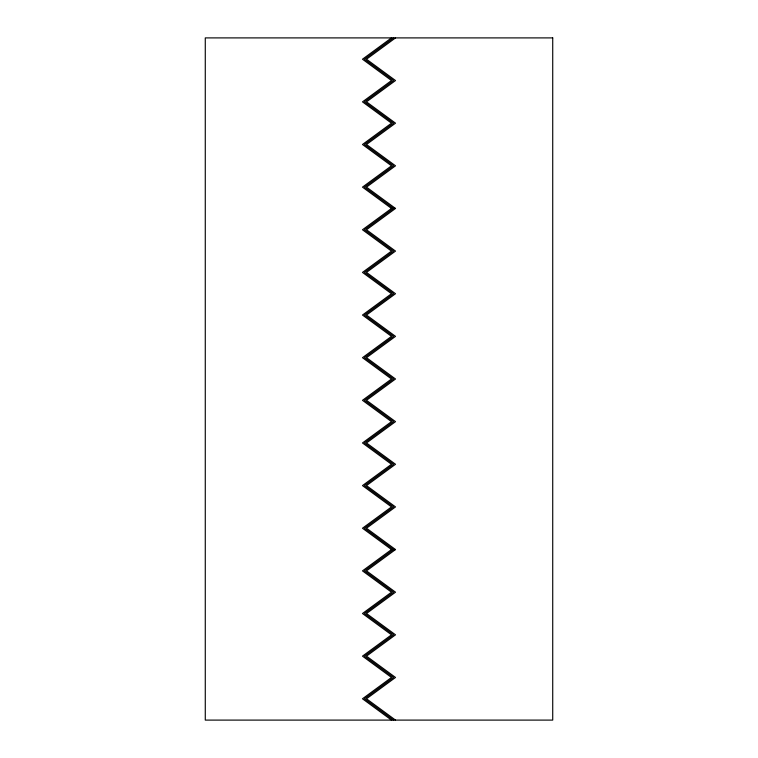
<?xml version="1.0" encoding="UTF-8"?>
<svg xmlns="http://www.w3.org/2000/svg" width="758" height="758" viewBox="0 0 758 758"><rect width="100%" height="100%" fill="white"/><g stroke="black" fill="none" stroke-linecap="round" stroke-linejoin="round"><path stroke-width="1.14" d="M391.516 37.9L362.485 59.219L391.516 80.537L362.485 101.856L391.516 123.175L362.485 144.494L391.516 165.812L362.485 187.131L391.516 208.45L395.515 208.45L366.484 229.769L395.515 251.088L366.484 272.406L395.515 293.725L366.484 315.044L395.515 336.363L366.484 357.681L395.515 379L366.484 400.319L395.515 421.637L366.484 442.956L395.515 464.275L366.484 485.594L395.515 506.913L366.484 528.231L395.515 549.55L366.484 570.869L395.515 592.188L366.484 613.506L395.515 634.825L366.484 656.144L395.515 677.462L366.484 698.781L395.515 720.1M393.516 37.9L364.484 59.219L393.516 80.537L364.484 101.856L393.516 123.175L364.484 144.494L393.516 165.812L364.484 187.131L393.516 208.45L364.484 229.769L393.516 251.088L364.484 272.406L393.516 293.725L364.484 315.044L393.516 336.363L364.484 357.681L393.516 379L364.484 400.319L393.516 421.637L364.484 442.956L393.516 464.275L364.484 485.594L393.516 506.913L364.484 528.231L393.516 549.55L364.484 570.869L393.516 592.188L364.484 613.506L393.516 634.825L364.484 656.144L393.516 677.462L364.484 698.781L393.516 720.1M395.515 37.9L366.484 59.219L395.515 80.537L366.484 101.856L395.515 123.175L366.484 144.494L395.515 165.812L366.484 187.131L395.515 208.45M391.516 208.45L362.485 229.769L391.516 251.088L362.485 272.406L391.516 293.725L362.485 315.044L391.516 336.363L362.485 357.681L391.516 379L362.485 400.319L391.516 421.637L362.485 442.956L391.516 464.275L362.485 485.594L391.516 506.913L362.485 528.231L391.516 549.55L395.515 549.55M391.516 549.55L362.485 570.869L391.516 592.188L362.485 613.506L391.516 634.825L362.485 656.144L391.516 677.462L362.485 698.781L391.516 720.1M552.724 37.9L205.276 37.9L205.276 720.1L552.724 720.1L552.724 37.9"/></g></svg>
